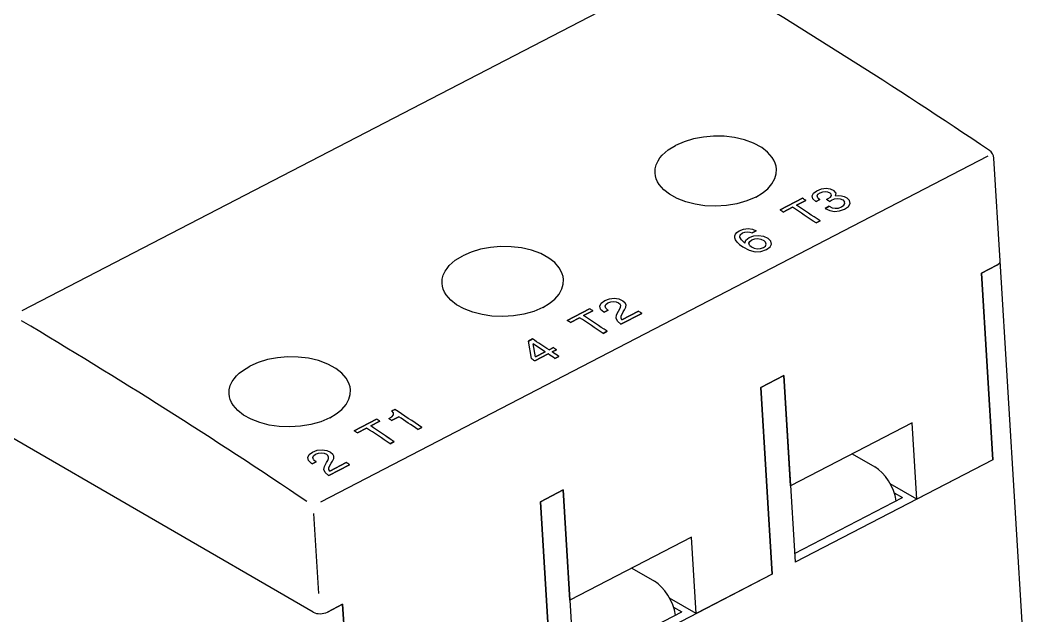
# Model space of a CAD drawing. Extents: x 72 to 370, y -12 to 333.
# Drawn here: x 319.2 to 369.7, y 269.4 to 298.8 of the extents above; entities that cross this region are included whole.
import ezdxf

# ---------------------------------------------------------------- set-up
doc = ezdxf.new("R2010")
doc.units = 0
doc.layers.get('0').update_dxf_attribs({"linetype": 'CONTINUOUS'})

msp = doc.modelspace()

# ---------------------------------------------------------------- linework, layer by layer
at = {"color": 250}
for p, q in [((333.636505, 269.572266), (275.115753, 303.424011)), ((369.72876, 251.714035), (367.585938, 286.941711))]:
    msp.add_line(p, q, dxfattribs=at)
at = {"color": 7}
for p, q in [((333.636505, 269.572266), (275.115753, 303.424011)), ((319.260193, 284.4758), (352.238403, 301.570129)), ((334.009491, 275.029083), (366.998077, 292.128815))]:
    msp.add_line(p, q, dxfattribs=at)
at = {"color": 7, "ltscale": 0.126828}
msp.add_line((367.585938, 286.941711), (367.277924, 292.005463), dxfattribs=at)
at = {"color": 7, "ltscale": 0.003707}
msp.add_line((358.293549, 290.146423), (358.359192, 290.279388), dxfattribs=at)
msp.add_line((358.293549, 290.146423), (358.359192, 290.279388), dxfattribs=at)
at = {"color": 7, "ltscale": 0.005109}
msp.add_line((358.359192, 290.279388), (358.523712, 290.400635), dxfattribs=at)
msp.add_line((358.359192, 290.279388), (358.523712, 290.400635), dxfattribs=at)
at = {"color": 7, "ltscale": 0.00625}
msp.add_line((358.523712, 290.400635), (358.756409, 290.492035), dxfattribs=at)
msp.add_line((358.523712, 290.400635), (358.756409, 290.492035), dxfattribs=at)
at = {"color": 7, "ltscale": 0.002267}
msp.add_line((358.544342, 290.141418), (358.58197, 290.223938), dxfattribs=at)
msp.add_line((358.544342, 290.141418), (358.58197, 290.223938), dxfattribs=at)
at = {"color": 7, "ltscale": 0.003359}
msp.add_line((358.58197, 290.223938), (358.690735, 290.302826), dxfattribs=at)
msp.add_line((358.58197, 290.223938), (358.690735, 290.302826), dxfattribs=at)
at = {"color": 7, "ltscale": 0.003418}
msp.add_line((358.690735, 290.302826), (358.818634, 290.351105), dxfattribs=at)
msp.add_line((358.690735, 290.302826), (358.818634, 290.351105), dxfattribs=at)
at = {"color": 7, "ltscale": 0.005611}
msp.add_line((358.756409, 290.492035), (358.978546, 290.523987), dxfattribs=at)
msp.add_line((358.756409, 290.492035), (358.978546, 290.523987), dxfattribs=at)
at = {"color": 7, "ltscale": 0.003084}
for p, q in [((358.818634, 290.351105), (358.940948, 290.367249)), ((358.818634, 290.351105), (358.940948, 290.367249)), ((354.973785, 288.360382), (355.0961, 288.376526)), ((354.973785, 288.360382), (355.0961, 288.376526))]:
    msp.add_line(p, q, dxfattribs=at)
at = {"color": 7, "ltscale": 0.002897}
msp.add_line((358.940948, 290.367249), (359.055542, 290.350128), dxfattribs=at)
msp.add_line((358.940948, 290.367249), (359.055542, 290.350128), dxfattribs=at)
at = {"color": 7, "ltscale": 0.00518}
msp.add_line((358.978546, 290.523987), (359.184082, 290.497803), dxfattribs=at)
msp.add_line((358.978546, 290.523987), (359.184082, 290.497803), dxfattribs=at)
at = {"color": 7, "ltscale": 0.002935}
msp.add_line((359.055542, 290.350128), (359.162659, 290.302124), dxfattribs=at)
msp.add_line((359.055542, 290.350128), (359.162659, 290.302124), dxfattribs=at)
at = {"color": 7, "ltscale": 0.002581}
msp.add_line((359.162659, 290.302124), (359.236542, 290.230011), dxfattribs=at)
msp.add_line((359.162659, 290.302124), (359.236542, 290.230011), dxfattribs=at)
at = {"color": 7, "ltscale": 0.004967}
for p, q in [((359.184082, 290.497803), (359.365173, 290.416077)), ((359.184082, 290.497803), (359.365173, 290.416077)), ((356.107086, 288.052979), (356.24942, 287.914368)), ((356.107086, 288.052979), (356.24942, 287.914368))]:
    msp.add_line(p, q, dxfattribs=at)
at = {"color": 7, "ltscale": 0.001739}
msp.add_line((359.247437, 290.161316), (359.236542, 290.230011), dxfattribs=at)
msp.add_line((359.247437, 290.161316), (359.236542, 290.230011), dxfattribs=at)
at = {"color": 7, "ltscale": 0.00441}
msp.add_line((359.479187, 290.281464), (359.365173, 290.416077), dxfattribs=at)
msp.add_line((359.479187, 290.281464), (359.365173, 290.416077), dxfattribs=at)
at = {"color": 7, "ltscale": 0.00366}
msp.add_line((359.441284, 290.140076), (359.479187, 290.281464), dxfattribs=at)
msp.add_line((359.441284, 290.140076), (359.479187, 290.281464), dxfattribs=at)
at = {"color": 7, "ltscale": 0.031294}
for p, q in [((357.820557, 290.024902), (356.709229, 289.448853)), ((356.709229, 289.448853), (357.820557, 290.024902))]:
    msp.add_line(p, q, dxfattribs=at)
at = {"color": 7, "ltscale": 0.012811}
for p, q in [((357.525604, 289.683136), (357.98056, 289.918945)), ((357.98056, 289.918945), (357.525604, 289.683136)), ((347.001892, 284.228149), (347.456848, 284.463959)), ((347.456848, 284.463959), (347.001892, 284.228149))]:
    msp.add_line(p, q, dxfattribs=at)
at = {"color": 7, "ltscale": 0.003586}
msp.add_line((358.329437, 290.007538), (358.293549, 290.146423), dxfattribs=at)
msp.add_line((358.329437, 290.007538), (358.293549, 290.146423), dxfattribs=at)
at = {"color": 7, "ltscale": 0.004937}
msp.add_line((358.329437, 290.007538), (358.474091, 289.873108), dxfattribs=at)
msp.add_line((358.329437, 290.007538), (358.474091, 289.873108), dxfattribs=at)
at = {"color": 7, "ltscale": 0.00543}
for p, q in [((358.487427, 289.864258), (358.680267, 289.964203)), ((358.680267, 289.964203), (358.487427, 289.864258))]:
    msp.add_line(p, q, dxfattribs=at)
at = {"color": 7, "ltscale": 0.002319}
msp.add_line((358.575653, 290.054108), (358.544342, 290.141418), dxfattribs=at)
msp.add_line((358.575653, 290.054108), (358.544342, 290.141418), dxfattribs=at)
at = {"color": 7, "ltscale": 0.003448}
msp.add_line((358.575653, 290.054108), (358.680267, 289.964203), dxfattribs=at)
msp.add_line((358.575653, 290.054108), (358.680267, 289.964203), dxfattribs=at)
at = {"color": 7, "ltscale": 0.002408}
msp.add_line((358.996094, 289.97467), (359.08252, 290.017212), dxfattribs=at)
msp.add_line((358.996094, 289.97467), (359.08252, 290.017212), dxfattribs=at)
at = {"color": 7, "ltscale": 0.003324}
msp.add_line((359.08252, 290.017212), (359.194519, 290.088837), dxfattribs=at)
msp.add_line((359.08252, 290.017212), (359.194519, 290.088837), dxfattribs=at)
at = {"color": 7, "ltscale": 0.002936}
msp.add_line((359.146606, 289.874542), (359.248962, 289.932129), dxfattribs=at)
msp.add_line((359.146606, 289.874542), (359.248962, 289.932129), dxfattribs=at)
at = {"color": 7, "ltscale": 0.002244}
msp.add_line((359.194519, 290.088837), (359.247437, 290.161316), dxfattribs=at)
msp.add_line((359.194519, 290.088837), (359.247437, 290.161316), dxfattribs=at)
at = {"color": 7, "ltscale": 0.004117}
msp.add_line((359.248962, 289.932129), (359.402588, 289.991425), dxfattribs=at)
msp.add_line((359.248962, 289.932129), (359.402588, 289.991425), dxfattribs=at)
at = {"color": 7, "ltscale": 0.003731}
msp.add_line((359.402588, 289.991425), (359.55014, 290.013794), dxfattribs=at)
msp.add_line((359.402588, 289.991425), (359.55014, 290.013794), dxfattribs=at)
at = {"color": 7, "ltscale": 0.003916}
msp.add_line((359.441284, 290.140076), (359.59668, 290.159729), dxfattribs=at)
msp.add_line((359.441284, 290.140076), (359.59668, 290.159729), dxfattribs=at)
at = {"color": 7, "ltscale": 0.003405}
msp.add_line((359.55014, 290.013794), (359.68512, 289.995728), dxfattribs=at)
msp.add_line((359.55014, 290.013794), (359.68512, 289.995728), dxfattribs=at)
at = {"color": 7, "ltscale": 0.003716}
msp.add_line((359.59668, 290.159729), (359.745178, 290.153229), dxfattribs=at)
msp.add_line((359.59668, 290.159729), (359.745178, 290.153229), dxfattribs=at)
at = {"color": 7, "ltscale": 0.003259}
msp.add_line((359.68512, 289.995728), (359.803955, 289.942139), dxfattribs=at)
msp.add_line((359.68512, 289.995728), (359.803955, 289.942139), dxfattribs=at)
at = {"color": 7, "ltscale": 0.003595}
msp.add_line((359.745178, 290.153229), (359.884338, 290.117004), dxfattribs=at)
msp.add_line((359.745178, 290.153229), (359.884338, 290.117004), dxfattribs=at)
at = {"color": 7, "ltscale": 0.003054}
msp.add_line((359.803955, 289.942139), (359.890625, 289.856049), dxfattribs=at)
msp.add_line((359.803955, 289.942139), (359.890625, 289.856049), dxfattribs=at)
at = {"color": 7, "ltscale": 0.002466}
msp.add_line((359.861542, 289.682739), (359.90976, 289.768768), dxfattribs=at)
msp.add_line((359.861542, 289.682739), (359.90976, 289.768768), dxfattribs=at)
at = {"color": 7, "ltscale": 0.003638}
msp.add_line((359.884338, 290.117004), (360.014069, 290.051086), dxfattribs=at)
msp.add_line((359.884338, 290.117004), (360.014069, 290.051086), dxfattribs=at)
at = {"color": 7, "ltscale": 0.002234}
msp.add_line((359.90976, 289.768768), (359.890625, 289.856049), dxfattribs=at)
msp.add_line((359.90976, 289.768768), (359.890625, 289.856049), dxfattribs=at)
at = {"color": 7, "ltscale": 0.004724}
msp.add_line((360.146576, 289.916382), (360.014069, 290.051086), dxfattribs=at)
msp.add_line((360.146576, 289.916382), (360.014069, 290.051086), dxfattribs=at)
at = {"color": 7, "ltscale": 0.004175}
msp.add_line((360.086548, 289.627441), (360.171661, 289.771118), dxfattribs=at)
msp.add_line((360.086548, 289.627441), (360.171661, 289.771118), dxfattribs=at)
at = {"color": 7, "ltscale": 0.003685}
msp.add_line((360.171661, 289.771118), (360.146576, 289.916382), dxfattribs=at)
msp.add_line((360.171661, 289.771118), (360.146576, 289.916382), dxfattribs=at)
at = {"color": 7, "ltscale": 0.01287}
for p, q in [((356.869263, 289.342896), (357.326294, 289.579834)), ((357.326294, 289.579834), (356.869263, 289.342896))]:
    msp.add_line(p, q, dxfattribs=at)
at = {"color": 7, "ltscale": 0.005612}
for p, q in [((359.130341, 289.631378), (358.93103, 289.528076)), ((358.93103, 289.528076), (359.130341, 289.631378)), ((358.488617, 288.805939), (358.687927, 288.909241)), ((358.687927, 288.909241), (358.488617, 288.805939)), ((355.334625, 288.315582), (355.533936, 288.418884)), ((355.533936, 288.418884), (355.334625, 288.315582)), ((347.964905, 283.350952), (348.164215, 283.454254)), ((348.164215, 283.454254), (347.964905, 283.350952)), ((337.441223, 277.895966), (337.640503, 277.999268)), ((337.640503, 277.999268), (337.441223, 277.895966))]:
    msp.add_line(p, q, dxfattribs=at)
at = {"color": 7, "ltscale": 0.00603}
msp.add_line((358.944397, 289.519165), (359.161957, 289.41507), dxfattribs=at)
msp.add_line((358.944397, 289.519165), (359.161957, 289.41507), dxfattribs=at)
at = {"color": 7, "ltscale": 0.004145}
msp.add_line((359.130341, 289.631378), (359.279907, 289.559814), dxfattribs=at)
msp.add_line((359.130341, 289.631378), (359.279907, 289.559814), dxfattribs=at)
at = {"color": 7, "ltscale": 0.006055}
msp.add_line((359.161957, 289.41507), (359.401001, 289.37616), dxfattribs=at)
msp.add_line((359.161957, 289.41507), (359.401001, 289.37616), dxfattribs=at)
at = {"color": 7, "ltscale": 0.003923}
for p, q in [((359.279907, 289.559814), (359.434204, 289.531311)), ((359.279907, 289.559814), (359.434204, 289.531311)), ((355.429443, 287.554871), (355.583771, 287.526367)), ((355.429443, 287.554871), (355.583771, 287.526367))]:
    msp.add_line(p, q, dxfattribs=at)
at = {"color": 7, "ltscale": 0.00623}
msp.add_line((359.401001, 289.37616), (359.648987, 289.400635), dxfattribs=at)
msp.add_line((359.401001, 289.37616), (359.648987, 289.400635), dxfattribs=at)
at = {"color": 7, "ltscale": 0.003935}
msp.add_line((359.434204, 289.531311), (359.591034, 289.544769), dxfattribs=at)
msp.add_line((359.434204, 289.531311), (359.591034, 289.544769), dxfattribs=at)
at = {"color": 7, "ltscale": 0.00415}
msp.add_line((359.591034, 289.544769), (359.746582, 289.602783), dxfattribs=at)
msp.add_line((359.591034, 289.544769), (359.746582, 289.602783), dxfattribs=at)
at = {"color": 7, "ltscale": 0.006504}
msp.add_line((359.648987, 289.400635), (359.893677, 289.488983), dxfattribs=at)
msp.add_line((359.648987, 289.400635), (359.893677, 289.488983), dxfattribs=at)
at = {"color": 7, "ltscale": 0.003501}
msp.add_line((359.746582, 289.602783), (359.861542, 289.682739), dxfattribs=at)
msp.add_line((359.746582, 289.602783), (359.861542, 289.682739), dxfattribs=at)
at = {"color": 7, "ltscale": 0.005936}
msp.add_line((359.893677, 289.488983), (360.086548, 289.627441), dxfattribs=at)
msp.add_line((359.893677, 289.488983), (360.086548, 289.627441), dxfattribs=at)
at = {"color": 7, "ltscale": 0.002438}
msp.add_line((354.466553, 288.169434), (354.505005, 288.259064), dxfattribs=at)
msp.add_line((354.466553, 288.169434), (354.505005, 288.259064), dxfattribs=at)
at = {"color": 7, "ltscale": 0.002752}
msp.add_line((354.505005, 288.259064), (354.579285, 288.340302), dxfattribs=at)
msp.add_line((354.505005, 288.259064), (354.579285, 288.340302), dxfattribs=at)
at = {"color": 7, "ltscale": 0.003423}
msp.add_line((354.579285, 288.340302), (354.693787, 288.415375), dxfattribs=at)
msp.add_line((354.579285, 288.340302), (354.693787, 288.415375), dxfattribs=at)
at = {"color": 7, "ltscale": 0.005765}
msp.add_line((354.693787, 288.415375), (354.909149, 288.497803), dxfattribs=at)
msp.add_line((354.693787, 288.415375), (354.909149, 288.497803), dxfattribs=at)
at = {"color": 7, "ltscale": 0.002889}
msp.add_line((354.716797, 288.103394), (354.733398, 288.217773), dxfattribs=at)
msp.add_line((354.716797, 288.103394), (354.733398, 288.217773), dxfattribs=at)
at = {"color": 7, "ltscale": 0.003789}
msp.add_line((354.733398, 288.217773), (354.85022, 288.314331), dxfattribs=at)
msp.add_line((354.733398, 288.217773), (354.85022, 288.314331), dxfattribs=at)
at = {"color": 7, "ltscale": 0.003297}
msp.add_line((354.85022, 288.314331), (354.973785, 288.360382), dxfattribs=at)
msp.add_line((354.85022, 288.314331), (354.973785, 288.360382), dxfattribs=at)
at = {"color": 7, "ltscale": 0.005537}
msp.add_line((354.909149, 288.497803), (355.128815, 288.526215), dxfattribs=at)
msp.add_line((354.909149, 288.497803), (355.128815, 288.526215), dxfattribs=at)
at = {"color": 7, "ltscale": 0.003047}
msp.add_line((355.0961, 288.376526), (355.216919, 288.360382), dxfattribs=at)
msp.add_line((355.0961, 288.376526), (355.216919, 288.360382), dxfattribs=at)
at = {"color": 7, "ltscale": 0.005282}
msp.add_line((355.128815, 288.526215), (355.33847, 288.499908), dxfattribs=at)
msp.add_line((355.128815, 288.526215), (355.33847, 288.499908), dxfattribs=at)
at = {"color": 7, "ltscale": 0.003149}
for p, q in [((355.216919, 288.360382), (355.334625, 288.315582)), ((355.216919, 288.360382), (355.334625, 288.315582)), ((348.957611, 284.414764), (349.028229, 284.519073)), ((348.957611, 284.414764), (349.028229, 284.519073))]:
    msp.add_line(p, q, dxfattribs=at)
at = {"color": 7, "ltscale": 0.00529}
msp.add_line((355.33847, 288.499908), (355.533936, 288.418884), dxfattribs=at)
msp.add_line((355.33847, 288.499908), (355.533936, 288.418884), dxfattribs=at)
at = {"color": 7, "ltscale": 0.00606}
msp.add_line((355.409058, 288.17395), (355.650513, 288.195404), dxfattribs=at)
msp.add_line((355.409058, 288.17395), (355.650513, 288.195404), dxfattribs=at)
at = {"color": 7, "ltscale": 0.006056}
msp.add_line((355.650513, 288.195404), (355.889282, 288.15451), dxfattribs=at)
msp.add_line((355.650513, 288.195404), (355.889282, 288.15451), dxfattribs=at)
at = {"color": 7, "ltscale": 0.002455}
msp.add_line((354.468048, 288.071259), (354.466553, 288.169434), dxfattribs=at)
msp.add_line((354.468048, 288.071259), (354.466553, 288.169434), dxfattribs=at)
at = {"color": 7, "ltscale": 0.002765}
msp.add_line((354.507843, 287.968079), (354.468048, 288.071259), dxfattribs=at)
msp.add_line((354.507843, 287.968079), (354.468048, 288.071259), dxfattribs=at)
at = {"color": 7, "ltscale": 0.003389}
msp.add_line((354.58786, 287.858673), (354.507843, 287.968079), dxfattribs=at)
msp.add_line((354.58786, 287.858673), (354.507843, 287.968079), dxfattribs=at)
at = {"color": 7, "ltscale": 0.004171}
msp.add_line((354.58786, 287.858673), (354.708038, 287.74295), dxfattribs=at)
msp.add_line((354.58786, 287.858673), (354.708038, 287.74295), dxfattribs=at)
at = {"color": 7, "ltscale": 0.004979}
msp.add_line((354.708038, 287.74295), (354.868958, 287.62561), dxfattribs=at)
msp.add_line((354.708038, 287.74295), (354.868958, 287.62561), dxfattribs=at)
at = {"color": 7, "ltscale": 0.003955}
msp.add_line((354.797974, 287.96759), (354.716797, 288.103394), dxfattribs=at)
msp.add_line((354.797974, 287.96759), (354.716797, 288.103394), dxfattribs=at)
at = {"color": 7, "ltscale": 0.005902}
msp.add_line((354.797974, 287.96759), (354.975037, 287.811432), dxfattribs=at)
msp.add_line((354.797974, 287.96759), (354.975037, 287.811432), dxfattribs=at)
at = {"color": 7, "ltscale": 0.003964}
msp.add_line((354.975037, 287.811432), (355.020264, 287.963409), dxfattribs=at)
msp.add_line((354.975037, 287.811432), (355.020264, 287.963409), dxfattribs=at)
at = {"color": 7, "ltscale": 0.005335}
msp.add_line((355.020264, 287.963409), (355.187958, 288.095367), dxfattribs=at)
msp.add_line((355.020264, 287.963409), (355.187958, 288.095367), dxfattribs=at)
at = {"color": 7, "ltscale": 0.00248}
msp.add_line((355.164551, 287.805908), (355.20697, 287.895599), dxfattribs=at)
msp.add_line((355.164551, 287.805908), (355.20697, 287.895599), dxfattribs=at)
at = {"color": 7, "ltscale": 0.002389}
msp.add_line((355.19339, 287.714813), (355.164551, 287.805908), dxfattribs=at)
msp.add_line((355.19339, 287.714813), (355.164551, 287.805908), dxfattribs=at)
at = {"color": 7, "ltscale": 0.005866}
msp.add_line((355.187958, 288.095367), (355.409058, 288.17395), dxfattribs=at)
msp.add_line((355.187958, 288.095367), (355.409058, 288.17395), dxfattribs=at)
at = {"color": 7, "ltscale": 0.003298}
msp.add_line((355.19339, 287.714813), (355.289886, 287.624847), dxfattribs=at)
msp.add_line((355.19339, 287.714813), (355.289886, 287.624847), dxfattribs=at)
at = {"color": 7, "ltscale": 0.003522}
msp.add_line((355.20697, 287.895599), (355.320374, 287.979156), dxfattribs=at)
msp.add_line((355.20697, 287.895599), (355.320374, 287.979156), dxfattribs=at)
at = {"color": 7, "ltscale": 0.003641}
msp.add_line((355.320374, 287.979156), (355.458313, 288.025848), dxfattribs=at)
msp.add_line((355.320374, 287.979156), (355.458313, 288.025848), dxfattribs=at)
at = {"color": 7, "ltscale": 0.003721}
msp.add_line((355.458313, 288.025848), (355.606689, 288.037384), dxfattribs=at)
msp.add_line((355.458313, 288.025848), (355.606689, 288.037384), dxfattribs=at)
at = {"color": 7, "ltscale": 0.003822}
msp.add_line((355.606689, 288.037384), (355.756927, 288.009155), dxfattribs=at)
msp.add_line((355.606689, 288.037384), (355.756927, 288.009155), dxfattribs=at)
at = {"color": 7, "ltscale": 0.003917}
msp.add_line((355.756927, 288.009155), (355.898865, 287.94278), dxfattribs=at)
msp.add_line((355.756927, 288.009155), (355.898865, 287.94278), dxfattribs=at)
at = {"color": 7, "ltscale": 0.006008}
msp.add_line((355.889282, 288.15451), (356.107086, 288.052979), dxfattribs=at)
msp.add_line((355.889282, 288.15451), (356.107086, 288.052979), dxfattribs=at)
at = {"color": 7, "ltscale": 0.003336}
msp.add_line((355.898865, 287.94278), (355.995117, 287.850342), dxfattribs=at)
msp.add_line((355.898865, 287.94278), (355.995117, 287.850342), dxfattribs=at)
at = {"color": 7, "ltscale": 0.002458}
msp.add_line((355.98941, 287.666565), (356.025909, 287.757843), dxfattribs=at)
msp.add_line((355.98941, 287.666565), (356.025909, 287.757843), dxfattribs=at)
at = {"color": 7, "ltscale": 0.002437}
msp.add_line((356.025909, 287.757843), (355.995117, 287.850342), dxfattribs=at)
msp.add_line((356.025909, 287.757843), (355.995117, 287.850342), dxfattribs=at)
at = {"color": 7, "ltscale": 0.003989}
msp.add_line((356.215698, 287.62323), (356.286438, 287.766235), dxfattribs=at)
msp.add_line((356.215698, 287.62323), (356.286438, 287.766235), dxfattribs=at)
at = {"color": 7, "ltscale": 0.003817}
msp.add_line((356.286438, 287.766235), (356.24942, 287.914368), dxfattribs=at)
msp.add_line((356.286438, 287.766235), (356.24942, 287.914368), dxfattribs=at)
at = {"color": 7, "ltscale": 0.008643}
msp.add_line((354.868958, 287.62561), (355.174164, 287.463226), dxfattribs=at)
msp.add_line((354.868958, 287.62561), (355.174164, 287.463226), dxfattribs=at)
at = {"color": 7, "ltscale": 0.007797}
msp.add_line((355.174164, 287.463226), (355.476624, 287.387177), dxfattribs=at)
msp.add_line((355.174164, 287.463226), (355.476624, 287.387177), dxfattribs=at)
at = {"color": 7, "ltscale": 0.003903}
msp.add_line((355.289886, 287.624847), (355.429443, 287.554871), dxfattribs=at)
msp.add_line((355.289886, 287.624847), (355.429443, 287.554871), dxfattribs=at)
at = {"color": 7, "ltscale": 0.007237}
msp.add_line((355.476624, 287.387177), (355.76593, 287.396851), dxfattribs=at)
msp.add_line((355.476624, 287.387177), (355.76593, 287.396851), dxfattribs=at)
at = {"color": 7, "ltscale": 0.003922}
msp.add_line((355.583771, 287.526367), (355.740265, 287.537415), dxfattribs=at)
msp.add_line((355.583771, 287.526367), (355.740265, 287.537415), dxfattribs=at)
at = {"color": 7, "ltscale": 0.003908}
msp.add_line((355.740265, 287.537415), (355.887146, 287.590942), dxfattribs=at)
msp.add_line((355.740265, 287.537415), (355.887146, 287.590942), dxfattribs=at)
at = {"color": 7, "ltscale": 0.007245}
msp.add_line((355.76593, 287.396851), (356.039886, 287.491333), dxfattribs=at)
msp.add_line((355.76593, 287.396851), (356.039886, 287.491333), dxfattribs=at)
at = {"color": 7, "ltscale": 0.00318}
msp.add_line((355.887146, 287.590942), (355.98941, 287.666565), dxfattribs=at)
msp.add_line((355.887146, 287.590942), (355.98941, 287.666565), dxfattribs=at)
at = {"color": 7, "ltscale": 0.005495}
msp.add_line((356.039886, 287.491333), (356.215698, 287.62323), dxfattribs=at)
msp.add_line((356.039886, 287.491333), (356.215698, 287.62323), dxfattribs=at)
at = {"color": 250, "ltscale": 0.021167}
for p, q in [((366.66394, 286.331512), (367.415619, 286.721161)), ((334.341125, 269.576904), (335.092834, 269.966553))]:
    msp.add_line(p, q, dxfattribs=at)
at = {"color": 7, "ltscale": 0.021167}
for p, q in [((367.415619, 286.721161), (366.66394, 286.331512)), ((335.092834, 269.966553), (334.341125, 269.576904))]:
    msp.add_line(p, q, dxfattribs=at)
at = {"color": 250, "ltscale": 0.231084}
for p, q in [((367.225159, 277.105225), (366.66394, 286.331512)), ((356.325592, 271.455414), (355.764374, 280.681702)), ((345.992371, 275.616364), (346.553589, 266.390076)), ((345.426056, 265.805603), (344.864838, 275.031921)), ((335.092834, 269.966553), (335.654053, 260.740265))]:
    msp.add_line(p, q, dxfattribs=at)
at = {"color": 7, "ltscale": 0.231084}
for p, q in [((366.66394, 286.331512), (367.225159, 277.105225)), ((355.764374, 280.681702), (356.325592, 271.455414)), ((344.864838, 275.031921), (345.426056, 265.805603))]:
    msp.add_line(p, q, dxfattribs=at)
at = {"color": 7, "ltscale": 0.003925}
msp.add_line((347.801331, 284.698761), (347.869934, 284.839996), dxfattribs=at)
msp.add_line((347.801331, 284.698761), (347.869934, 284.839996), dxfattribs=at)
at = {"color": 7, "ltscale": 0.003827}
for p, q in [((347.842407, 284.5513), (347.801331, 284.698761)), ((347.842407, 284.5513), (347.801331, 284.698761)), ((333.406403, 277.068359), (333.365326, 277.21582)), ((333.406403, 277.068359), (333.365326, 277.21582))]:
    msp.add_line(p, q, dxfattribs=at)
at = {"color": 7, "ltscale": 0.005449}
msp.add_line((347.869934, 284.839996), (348.045471, 284.969208), dxfattribs=at)
msp.add_line((347.869934, 284.839996), (348.045471, 284.969208), dxfattribs=at)
at = {"color": 7, "ltscale": 0.006136}
msp.add_line((348.045471, 284.969208), (348.275513, 285.054749), dxfattribs=at)
msp.add_line((348.045471, 284.969208), (348.275513, 285.054749), dxfattribs=at)
at = {"color": 7, "ltscale": 0.002358}
for p, q in [((348.058075, 284.692352), (348.09024, 284.781036)), ((348.058075, 284.692352), (348.09024, 284.781036)), ((348.892822, 284.026459), (348.848785, 284.109863)), ((348.892822, 284.026459), (348.848785, 284.109863)), ((334.456879, 276.543549), (334.412781, 276.626923)), ((334.456879, 276.543549), (334.412781, 276.626923))]:
    msp.add_line(p, q, dxfattribs=at)
at = {"color": 7, "ltscale": 0.002512}
for p, q in [((348.094849, 284.598846), (348.058075, 284.692352)), ((348.094849, 284.598846), (348.058075, 284.692352)), ((333.658844, 277.115906), (333.62207, 277.209412)), ((333.658844, 277.115906), (333.62207, 277.209412))]:
    msp.add_line(p, q, dxfattribs=at)
at = {"color": 7, "ltscale": 0.003219}
msp.add_line((348.09024, 284.781036), (348.19278, 284.858917), dxfattribs=at)
msp.add_line((348.09024, 284.781036), (348.19278, 284.858917), dxfattribs=at)
at = {"color": 7, "ltscale": 0.003848}
msp.add_line((348.19278, 284.858917), (348.337463, 284.911438), dxfattribs=at)
msp.add_line((348.19278, 284.858917), (348.337463, 284.911438), dxfattribs=at)
at = {"color": 7, "ltscale": 0.005941}
for p, q in [((348.275513, 285.054749), (348.511505, 285.082642)), ((348.275513, 285.054749), (348.511505, 285.082642)), ((333.839539, 277.571838), (334.075531, 277.599731)), ((333.839539, 277.571838), (334.075531, 277.599731))]:
    msp.add_line(p, q, dxfattribs=at)
at = {"color": 7, "ltscale": 0.003544}
msp.add_line((348.337463, 284.911438), (348.478241, 284.928131), dxfattribs=at)
msp.add_line((348.337463, 284.911438), (348.478241, 284.928131), dxfattribs=at)
at = {"color": 7, "ltscale": 0.003403}
for p, q in [((348.478241, 284.928131), (348.61319, 284.910309)), ((348.478241, 284.928131), (348.61319, 284.910309)), ((334.042297, 277.445221), (334.177246, 277.427399)), ((334.042297, 277.445221), (334.177246, 277.427399))]:
    msp.add_line(p, q, dxfattribs=at)
at = {"color": 7, "ltscale": 0.00574}
for p, q in [((348.511505, 285.082642), (348.739044, 285.052094)), ((348.511505, 285.082642), (348.739044, 285.052094)), ((334.075531, 277.599731), (334.303101, 277.569183)), ((334.075531, 277.599731), (334.303101, 277.569183))]:
    msp.add_line(p, q, dxfattribs=at)
at = {"color": 7, "ltscale": 0.003143}
msp.add_line((348.61319, 284.910309), (348.72821, 284.859589), dxfattribs=at)
msp.add_line((348.61319, 284.910309), (348.72821, 284.859589), dxfattribs=at)
at = {"color": 7, "ltscale": 0.002451}
for p, q in [((348.72821, 284.859589), (348.80069, 284.793549)), ((348.72821, 284.859589), (348.80069, 284.793549)), ((334.292236, 277.376678), (334.364685, 277.310608)), ((334.292236, 277.376678), (334.364685, 277.310608))]:
    msp.add_line(p, q, dxfattribs=at)
at = {"color": 7, "ltscale": 0.005382}
msp.add_line((348.739044, 285.052094), (348.935913, 284.965027), dxfattribs=at)
msp.add_line((348.739044, 285.052094), (348.935913, 284.965027), dxfattribs=at)
at = {"color": 7, "ltscale": 0.002385}
msp.add_line((348.791107, 284.556396), (348.829285, 284.643829), dxfattribs=at)
msp.add_line((348.791107, 284.556396), (348.829285, 284.643829), dxfattribs=at)
at = {"color": 7, "ltscale": 0.001953}
for p, q in [((348.833862, 284.722839), (348.80069, 284.793549)), ((348.833862, 284.722839), (348.80069, 284.793549)), ((334.397858, 277.239899), (334.364685, 277.310608)), ((334.397858, 277.239899), (334.364685, 277.310608))]:
    msp.add_line(p, q, dxfattribs=at)
at = {"color": 7, "ltscale": 0.001979}
for p, q in [((348.829285, 284.643829), (348.833862, 284.722839)), ((348.829285, 284.643829), (348.833862, 284.722839)), ((334.39328, 277.160889), (334.397858, 277.239899)), ((334.39328, 277.160889), (334.397858, 277.239899))]:
    msp.add_line(p, q, dxfattribs=at)
at = {"color": 7, "ltscale": 0.003575}
for p, q in [((348.935913, 284.965027), (349.041901, 284.869019)), ((348.935913, 284.965027), (349.041901, 284.869019)), ((334.499908, 277.482086), (334.605896, 277.386078)), ((334.499908, 277.482086), (334.605896, 277.386078))]:
    msp.add_line(p, q, dxfattribs=at)
at = {"color": 7, "ltscale": 0.003561}
for p, q in [((349.028229, 284.519073), (349.089294, 284.647766)), ((349.028229, 284.519073), (349.089294, 284.647766)), ((334.592255, 277.036163), (334.65329, 277.164856)), ((334.592255, 277.036163), (334.65329, 277.164856))]:
    msp.add_line(p, q, dxfattribs=at)
at = {"color": 7, "ltscale": 0.002953}
for p, q in [((349.095825, 284.763947), (349.041901, 284.869019)), ((349.095825, 284.763947), (349.041901, 284.869019)), ((334.659821, 277.281006), (334.605896, 277.386078)), ((334.659821, 277.281006), (334.605896, 277.386078))]:
    msp.add_line(p, q, dxfattribs=at)
at = {"color": 7, "ltscale": 0.002909}
msp.add_line((349.089294, 284.647766), (349.095825, 284.763947), dxfattribs=at)
msp.add_line((349.089294, 284.647766), (349.095825, 284.763947), dxfattribs=at)
at = {"color": 7, "ltscale": 0.031293}
for p, q in [((347.296844, 284.569916), (346.185547, 283.993866)), ((346.185547, 283.993866), (347.296844, 284.569916)), ((336.773132, 279.114929), (335.661835, 278.538879)), ((335.661835, 278.538879), (336.773132, 279.114929))]:
    msp.add_line(p, q, dxfattribs=at)
at = {"color": 7, "ltscale": 0.005255}
for p, q in [((347.842407, 284.5513), (347.996338, 284.408142)), ((347.842407, 284.5513), (347.996338, 284.408142)), ((333.406403, 277.068359), (333.560364, 276.925232)), ((333.406403, 277.068359), (333.560364, 276.925232))]:
    msp.add_line(p, q, dxfattribs=at)
at = {"color": 7, "ltscale": 0.005552}
for p, q in [((348.02301, 284.390411), (348.220154, 284.492615)), ((348.220154, 284.492615), (348.02301, 284.390411))]:
    msp.add_line(p, q, dxfattribs=at)
at = {"color": 7, "ltscale": 0.003653}
for p, q in [((348.094849, 284.598846), (348.204895, 284.502747)), ((348.094849, 284.598846), (348.204895, 284.502747)), ((333.658844, 277.115906), (333.76889, 277.019806)), ((333.658844, 277.115906), (333.76889, 277.019806))]:
    msp.add_line(p, q, dxfattribs=at)
at = {"color": 7, "ltscale": 0.004076}
for p, q in [((348.606415, 284.099487), (348.630127, 284.260803)), ((348.606415, 284.099487), (348.630127, 284.260803)), ((334.170441, 276.616577), (334.194183, 276.777893)), ((334.170441, 276.616577), (334.194183, 276.777893))]:
    msp.add_line(p, q, dxfattribs=at)
at = {"color": 7, "ltscale": 0.005273}
for p, q in [((348.630127, 284.260803), (348.724274, 284.449554)), ((348.630127, 284.260803), (348.724274, 284.449554)), ((334.194183, 276.777893), (334.28833, 276.966644)), ((334.194183, 276.777893), (334.28833, 276.966644))]:
    msp.add_line(p, q, dxfattribs=at)
at = {"color": 7, "ltscale": 0.003151}
for p, q in [((348.724274, 284.449554), (348.791107, 284.556396)), ((348.724274, 284.449554), (348.791107, 284.556396)), ((334.28833, 276.966644), (334.355164, 277.073486)), ((334.28833, 276.966644), (334.355164, 277.073486))]:
    msp.add_line(p, q, dxfattribs=at)
at = {"color": 7, "ltscale": 0.029097}
for p, q in [((348.840118, 283.804596), (349.873413, 284.34021)), ((349.873413, 284.34021), (348.840118, 283.804596)), ((334.404114, 276.321655), (335.437408, 276.857269)), ((335.437408, 276.857269), (334.404114, 276.321655))]:
    msp.add_line(p, q, dxfattribs=at)
at = {"color": 7, "ltscale": 0.002253}
for p, q in [((348.848785, 284.109863), (348.852448, 284.19989)), ((348.848785, 284.109863), (348.852448, 284.19989)), ((334.412781, 276.626923), (334.416443, 276.716949)), ((334.412781, 276.626923), (334.416443, 276.716949))]:
    msp.add_line(p, q, dxfattribs=at)
at = {"color": 7, "ltscale": 0.005981}
for p, q in [((348.852448, 284.19989), (348.957611, 284.414764)), ((348.852448, 284.19989), (348.957611, 284.414764)), ((334.416443, 276.716949), (334.521606, 276.931824)), ((334.416443, 276.716949), (334.521606, 276.931824))]:
    msp.add_line(p, q, dxfattribs=at)
at = {"color": 7, "ltscale": 0.022998}
for p, q in [((349.709534, 284.449799), (348.892822, 284.026459)), ((348.892822, 284.026459), (349.709534, 284.449799))]:
    msp.add_line(p, q, dxfattribs=at)
at = {"color": 7, "ltscale": 0.012871}
for p, q in [((346.345551, 283.887909), (346.802612, 284.124847)), ((346.802612, 284.124847), (346.345551, 283.887909)), ((335.821838, 278.432922), (336.2789, 278.669861)), ((336.2789, 278.669861), (335.821838, 278.432922))]:
    msp.add_line(p, q, dxfattribs=at)
at = {"color": 7, "ltscale": 0.004023}
msp.add_line((348.670044, 283.951691), (348.606415, 284.099487), dxfattribs=at)
msp.add_line((348.670044, 283.951691), (348.606415, 284.099487), dxfattribs=at)
at = {"color": 7, "ltscale": 0.005451}
msp.add_line((348.670044, 283.951691), (348.834412, 283.808411), dxfattribs=at)
msp.add_line((348.670044, 283.951691), (348.834412, 283.808411), dxfattribs=at)
at = {"color": 7, "ltscale": 0.00555}
for p, q in [((344.476746, 283.074402), (344.279633, 282.972229)), ((344.279633, 282.972229), (344.476746, 283.074402)), ((338.806, 278.603394), (339.003082, 278.705566)), ((339.003082, 278.705566), (338.806, 278.603394)), ((333.587036, 276.907501), (333.784149, 277.009674)), ((333.784149, 277.009674), (333.587036, 276.907501))]:
    msp.add_line(p, q, dxfattribs=at)
at = {"color": 7, "ltscale": 0.022066}
msp.add_line((344.419373, 282.100739), (344.279633, 282.972229), dxfattribs=at)
msp.add_line((344.419373, 282.100739), (344.279633, 282.972229), dxfattribs=at)
at = {"color": 7, "ltscale": 0.016301}
msp.add_line((344.616577, 282.184906), (344.502777, 282.826935), dxfattribs=at)
msp.add_line((344.616577, 282.184906), (344.502777, 282.826935), dxfattribs=at)
at = {"color": 7, "ltscale": 0.006039}
for p, q in [((345.504761, 282.645294), (345.290283, 282.534119)), ((345.290283, 282.534119), (345.504761, 282.645294)), ((345.442719, 282.432465), (345.657196, 282.54364)), ((345.657196, 282.54364), (345.442719, 282.432465))]:
    msp.add_line(p, q, dxfattribs=at)
at = {"color": 7, "ltscale": 0.018605}
for p, q in [((344.587067, 281.988922), (345.247772, 282.33139)), ((345.247772, 282.33139), (344.587067, 281.988922))]:
    msp.add_line(p, q, dxfattribs=at)
at = {"color": 7, "ltscale": 0.013481}
for p, q in [((345.095337, 282.433044), (344.616577, 282.184906)), ((344.616577, 282.184906), (345.095337, 282.433044))]:
    msp.add_line(p, q, dxfattribs=at)
at = {"color": 7, "ltscale": 0.005489}
for p, q in [((345.575562, 282.112396), (345.770477, 282.21347)), ((345.770477, 282.21347), (345.575562, 282.112396))]:
    msp.add_line(p, q, dxfattribs=at)
at = {"color": 250, "ltscale": 0.031751}
msp.add_line((355.764374, 280.681702), (356.891937, 281.266174), dxfattribs=at)
at = {"color": 7, "ltscale": 0.031751}
msp.add_line((356.891937, 281.266174), (355.764374, 280.681702), dxfattribs=at)
at = {"color": 250, "ltscale": 0.231083}
msp.add_line((356.891937, 281.266174), (357.453125, 272.039886), dxfattribs=at)
at = {"color": 7, "ltscale": 0.136549}
for p, q in [((357.223541, 275.81427), (356.891937, 281.266174)), ((335.424438, 264.514648), (335.092834, 269.966553))]:
    msp.add_line(p, q, dxfattribs=at)
at = {"color": 7, "ltscale": 0.004149}
for p, q in [((337.671265, 279.591705), (337.523926, 279.51535)), ((337.523926, 279.51535), (337.671265, 279.591705))]:
    msp.add_line(p, q, dxfattribs=at)
at = {"color": 7, "ltscale": 0.004433}
msp.add_line((337.378448, 279.138519), (337.527863, 279.233978), dxfattribs=at)
msp.add_line((337.378448, 279.138519), (337.527863, 279.233978), dxfattribs=at)
at = {"color": 7, "ltscale": 0.009883}
for p, q in [((337.513702, 279.048798), (337.864685, 279.230713)), ((337.864685, 279.230713), (337.513702, 279.048798))]:
    msp.add_line(p, q, dxfattribs=at)
at = {"color": 7, "ltscale": 0.003102}
msp.add_line((337.601166, 279.418243), (337.523926, 279.51535), dxfattribs=at)
msp.add_line((337.601166, 279.418243), (337.523926, 279.51535), dxfattribs=at)
at = {"color": 7, "ltscale": 0.002944}
msp.add_line((337.527863, 279.233978), (337.601288, 279.32605), dxfattribs=at)
msp.add_line((337.527863, 279.233978), (337.601288, 279.32605), dxfattribs=at)
at = {"color": 7, "ltscale": 0.002305}
msp.add_line((337.601288, 279.32605), (337.601166, 279.418243), dxfattribs=at)
msp.add_line((337.601288, 279.32605), (337.601166, 279.418243), dxfattribs=at)
at = {"color": 7, "ltscale": 0.01281}
for p, q in [((336.47821, 278.773163), (336.933136, 279.008972)), ((336.933136, 279.008972), (336.47821, 278.773163))]:
    msp.add_line(p, q, dxfattribs=at)
at = {"color": 7, "ltscale": 0.169336}
for p, q in [((363.237091, 278.931396), (357.223541, 275.81427)), ((352.337555, 273.281616), (346.324005, 270.164459))]:
    msp.add_line(p, q, dxfattribs=at)
at = {"color": 7, "ltscale": 0.094534}
msp.add_line((363.466675, 275.157013), (363.237091, 278.931396), dxfattribs=at)
at = {"color": 7, "ltscale": 0.006135}
msp.add_line((333.609528, 277.486298), (333.839539, 277.571838), dxfattribs=at)
msp.add_line((333.609528, 277.486298), (333.839539, 277.571838), dxfattribs=at)
at = {"color": 7, "ltscale": 0.00538}
msp.add_line((334.303101, 277.569183), (334.499908, 277.482086), dxfattribs=at)
msp.add_line((334.303101, 277.569183), (334.499908, 277.482086), dxfattribs=at)
at = {"color": 7, "ltscale": 0.003926}
msp.add_line((333.365326, 277.21582), (333.433929, 277.357086), dxfattribs=at)
msp.add_line((333.365326, 277.21582), (333.433929, 277.357086), dxfattribs=at)
at = {"color": 7, "ltscale": 0.00545}
for p, q in [((333.433929, 277.357086), (333.609528, 277.486298)), ((333.433929, 277.357086), (333.609528, 277.486298)), ((334.2341, 276.46875), (334.398407, 276.3255)), ((334.2341, 276.46875), (334.398407, 276.3255))]:
    msp.add_line(p, q, dxfattribs=at)
at = {"color": 7, "ltscale": 0.00236}
msp.add_line((333.62207, 277.209412), (333.654297, 277.298126), dxfattribs=at)
msp.add_line((333.62207, 277.209412), (333.654297, 277.298126), dxfattribs=at)
at = {"color": 7, "ltscale": 0.003218}
msp.add_line((333.654297, 277.298126), (333.756805, 277.376007), dxfattribs=at)
msp.add_line((333.654297, 277.298126), (333.756805, 277.376007), dxfattribs=at)
at = {"color": 7, "ltscale": 0.003847}
msp.add_line((333.756805, 277.376007), (333.901459, 277.428497), dxfattribs=at)
msp.add_line((333.756805, 277.376007), (333.901459, 277.428497), dxfattribs=at)
at = {"color": 7, "ltscale": 0.003546}
msp.add_line((333.901459, 277.428497), (334.042297, 277.445221), dxfattribs=at)
msp.add_line((333.901459, 277.428497), (334.042297, 277.445221), dxfattribs=at)
at = {"color": 7, "ltscale": 0.003142}
msp.add_line((334.177246, 277.427399), (334.292236, 277.376678), dxfattribs=at)
msp.add_line((334.177246, 277.427399), (334.292236, 277.376678), dxfattribs=at)
at = {"color": 7, "ltscale": 0.002384}
msp.add_line((334.355164, 277.073486), (334.39328, 277.160889), dxfattribs=at)
msp.add_line((334.355164, 277.073486), (334.39328, 277.160889), dxfattribs=at)
at = {"color": 7, "ltscale": 0.002908}
msp.add_line((334.65329, 277.164856), (334.659821, 277.281006), dxfattribs=at)
msp.add_line((334.65329, 277.164856), (334.659821, 277.281006), dxfattribs=at)
at = {"color": 250, "ltscale": 0.275171}
msp.add_line((367.225159, 277.105225), (357.453125, 272.039886), dxfattribs=at)
at = {"color": 20, "ltscale": 0.032262}
for p, q in [((360.2789, 277.39801), (361.395966, 276.751831)), ((349.379364, 271.748199), (350.496429, 271.102051))]:
    msp.add_line(p, q, dxfattribs=at)
at = {"color": 7, "ltscale": 0.105835}
msp.add_line((367.225159, 277.105225), (363.466675, 275.157013), dxfattribs=at)
at = {"color": 7, "ltscale": 0.004024}
msp.add_line((334.2341, 276.46875), (334.170441, 276.616577), dxfattribs=at)
msp.add_line((334.2341, 276.46875), (334.170441, 276.616577), dxfattribs=at)
at = {"color": 7, "ltscale": 0.022996}
for p, q in [((335.273529, 276.966858), (334.456879, 276.543549)), ((334.456879, 276.543549), (335.273529, 276.966858))]:
    msp.add_line(p, q, dxfattribs=at)
at = {"color": 7, "ltscale": 0.00315}
msp.add_line((334.521606, 276.931824), (334.592255, 277.036163), dxfattribs=at)
msp.add_line((334.521606, 276.931824), (334.592255, 277.036163), dxfattribs=at)
at = {"color": 250, "ltscale": 0.03175}
msp.add_line((344.864838, 275.031921), (345.992371, 275.616364), dxfattribs=at)
at = {"color": 7, "ltscale": 0.03175}
msp.add_line((345.992371, 275.616364), (344.864838, 275.031921), dxfattribs=at)
at = {"color": 7, "ltscale": 0.13655}
msp.add_line((346.324005, 270.164459), (345.992371, 275.616364), dxfattribs=at)
at = {"color": 7, "ltscale": 0.038011}
for p, q in [((363.466675, 275.157013), (362.150574, 275.918335)), ((352.567139, 269.507202), (351.251038, 270.268524))]:
    msp.add_line(p, q, dxfattribs=at)
at = {"color": 250, "ltscale": 0.149969}
for p, q in [((357.426361, 272.479919), (362.752167, 275.24054)), ((346.526825, 266.830109), (351.8526, 269.590759))]:
    msp.add_line(p, q, dxfattribs=at)
at = {"color": 250, "ltscale": 0.011754}
msp.add_line((362.345184, 275.475952), (362.752167, 275.24054), dxfattribs=at)
at = {"color": 7, "ltscale": 0.099002}
msp.add_line((333.657257, 274.445862), (333.897705, 270.493103), dxfattribs=at)
at = {"color": 7, "ltscale": 0.094535}
msp.add_line((352.567139, 269.507202), (352.337555, 273.281616), dxfattribs=at)
at = {"color": 250, "ltscale": 0.27517}
msp.add_line((356.325592, 271.455414), (346.553589, 266.390076), dxfattribs=at)
at = {"color": 7, "ltscale": 0.105834}
msp.add_line((356.325592, 271.455414), (352.567139, 269.507202), dxfattribs=at)
at = {"color": 250, "ltscale": 0.011753}
msp.add_line((351.445648, 269.826172), (351.8526, 269.590759), dxfattribs=at)
at = {"color": 7}
for points in [[(356.528076, 291.465149), (356.508423, 291.611603), (356.467682, 291.75589), (356.403595, 291.902191), (356.318268, 292.043488), (356.094025, 292.301758), (355.803741, 292.529327), (355.403809, 292.746948), (354.949432, 292.913818), (354.456909, 293.027893), (353.941528, 293.08844), (353.416962, 293.095612), (352.91687, 293.052856), (352.43042, 292.961975), (351.969696, 292.823822), (351.547852, 292.639832)], [(350.528625, 291.273407), (350.537476, 291.478149), (350.58844, 291.680634), (350.679993, 291.877502), (350.773804, 292.019531), (350.887665, 292.155487), (351.026917, 292.290375), (351.184631, 292.416534), (351.547852, 292.639832)], [(355.509674, 290.085144), (355.062561, 289.892853), (354.572479, 289.753143), (354.054932, 289.66745), (353.524414, 289.636292), (352.994507, 289.659668), (352.50946, 289.730865), (352.047241, 289.849487), (351.620697, 290.014496), (351.243988, 290.223877), (350.957275, 290.449768), (350.735779, 290.704834), (350.650787, 290.845367), (350.587158, 290.990753), (350.547668, 291.131104), (350.528625, 291.273407)], [(355.509674, 290.085144), (355.827576, 290.276672), (356.09726, 290.498016), (356.308838, 290.744934), (356.453247, 291.011505), (356.516113, 291.236755), (356.528076, 291.465149)], [(340.004944, 285.81842), (340.013763, 286.023163), (340.064728, 286.225647), (340.156281, 286.422516), (340.250092, 286.564545), (340.363983, 286.7005), (340.503204, 286.835388), (340.660919, 286.961548), (341.02417, 287.184845)], [(346.004364, 286.010162), (345.984741, 286.156616), (345.94397, 286.300903), (345.879883, 286.447205), (345.794556, 286.588501), (345.570313, 286.846771), (345.280029, 287.074341), (344.880096, 287.291962), (344.42572, 287.458832), (343.933228, 287.572906), (343.417816, 287.633453), (342.89325, 287.640625), (342.393188, 287.59787), (341.906738, 287.506989), (341.445984, 287.368835), (341.02417, 287.184845)], [(344.985962, 284.630157), (344.538849, 284.437866), (344.048767, 284.298157), (343.531219, 284.212463), (343.000732, 284.181305), (342.470795, 284.204681), (341.985779, 284.275879), (341.52356, 284.394501), (341.096985, 284.559509), (340.720276, 284.76889), (340.433594, 284.994781), (340.212097, 285.249847), (340.127075, 285.390381), (340.063477, 285.535767), (340.023987, 285.676117), (340.004944, 285.81842)], [(344.985962, 284.630157), (345.303894, 284.821686), (345.573547, 285.04303), (345.785126, 285.289948), (345.929565, 285.556519), (345.992432, 285.781769), (346.004364, 286.010162)], [(335.480652, 280.555176), (335.461029, 280.70163), (335.420288, 280.845917), (335.356171, 280.992218), (335.270874, 281.133514), (335.0466, 281.391785), (334.756348, 281.619354), (334.356384, 281.836975), (333.902008, 282.003845), (333.409515, 282.11792), (332.894135, 282.178467), (332.369568, 282.185638), (331.869476, 282.142883), (331.383026, 282.052002), (330.922302, 281.913849), (330.500458, 281.729858)], [(329.481232, 280.363434), (329.490051, 280.568176), (329.541016, 280.77066), (329.632568, 280.967529), (329.726379, 281.109558), (329.840271, 281.245514), (329.979492, 281.380402), (330.137238, 281.506561), (330.500458, 281.729858)], [(334.46225, 279.175171), (334.015167, 278.98288), (333.525085, 278.84317), (333.007507, 278.757477), (332.47702, 278.726318), (331.947083, 278.749695), (331.462067, 278.820892), (330.999847, 278.939514), (330.573303, 279.104523), (330.196594, 279.313904), (329.909882, 279.539795), (329.688385, 279.794861), (329.603394, 279.935394), (329.539764, 280.08078), (329.500275, 280.22113), (329.481232, 280.363434)], [(334.46225, 279.175171), (334.780182, 279.366699), (335.049866, 279.588043), (335.261414, 279.834961), (335.405853, 280.101532), (335.468719, 280.326782), (335.480652, 280.555176)]]:
    msp.add_lwpolyline(points, dxfattribs=at)
for centre, radius, start, end in [((200.075897, 44.386993), 298.978271, 56.047371, 59.272498), ((366.778839, 291.975098), 0.5, 3.481239, 56.082353), ((166.439697, 27.171631), 298.814209, 56.047775, 59.248516)]:
    msp.add_arc(centre, radius, start, end, dxfattribs=at)
for centre, major_axis, ratio, start_param, end_param in [((359.925934, 18.295105), (-154.190643, 297.462891), 0.532106, 5.519683361, 5.5204072), ((359.925934, 18.295105), (154.190613, -297.462952), 0.532106, 2.37809062, 2.378814697), ((360.164185, 18.41861), (-154.190643, 297.462891), 0.532106, 5.518467426, 5.518527985), ((360.164185, 18.41861), (154.190613, -297.462952), 0.532106, 2.376874924, 2.376935244), ((360.543304, 18.615112), (-154.190643, 297.462891), 0.532106, 5.517199993, 5.517881393), ((360.543304, 18.615112), (154.190613, -297.462952), 0.532106, 2.375607252, 2.376288652), ((358.814636, 17.719055), (-154.190643, 297.462891), 0.532106, 5.519683361, 5.5204072), ((358.814636, 17.719055), (154.190613, -297.462952), 0.532106, 2.37809062, 2.378814697), ((359.271698, 17.955963), (-154.190643, 297.462891), 0.532106, 5.51442337, 5.519683361), ((359.271698, 17.955963), (154.190613, -297.462952), 0.532106, 2.372830391, 2.37809062), ((359.471008, 18.059265), (-154.190643, 297.462891), 0.532106, 5.51442337, 5.519683361), ((359.471008, 18.059265), (154.190613, -297.462952), 0.532106, 2.372830391, 2.37809062), ((360.129547, 18.400635), (-154.190643, 297.462891), 0.532106, 5.516242981, 5.516303062), ((360.129547, 18.400635), (154.190613, -297.462952), 0.532106, 2.37465024, 2.37471056), ((367.086853, 286.911346), (0.499084, 0.030365), 0.542115, 5.398108482, 6.283180237), ((348.947296, 12.604279), (-154.190643, 297.462891), 0.532106, 5.51442337, 5.519683361), ((348.947296, 12.604279), (154.190613, -297.462952), 0.532106, 2.372830391, 2.37809062), ((349.402222, 12.840118), (-154.190643, 297.462891), 0.532106, 5.519683361, 5.5204072), ((349.402222, 12.840118), (154.190613, -297.462952), 0.532106, 2.37809062, 2.378814697), ((349.657837, 12.972595), (-154.190643, 297.462891), 0.532106, 5.518277645, 5.518398762), ((349.657837, 12.972595), (154.190613, -297.462952), 0.532106, 2.376685143, 2.376805782), ((349.85498, 13.074799), (-154.190643, 297.462891), 0.532106, 5.518277645, 5.518346786), ((349.85498, 13.074799), (154.190613, -297.462952), 0.532106, 2.376685143, 2.376754284), ((350.656494, 13.490265), (-154.190643, 297.462891), 0.532106, 5.51442337, 5.515164852), ((350.656494, 13.490265), (154.190613, -297.462952), 0.532106, 2.372830391, 2.373572111), ((348.290955, 12.264069), (-154.190643, 297.462891), 0.532106, 5.519683361, 5.5204072), ((348.290955, 12.264069), (154.190613, -297.462952), 0.532106, 2.37809062, 2.378814697), ((348.747986, 12.500977), (-154.190643, 297.462891), 0.532106, 5.51442337, 5.519683361), ((348.747986, 12.500977), (154.190613, -297.462952), 0.532106, 2.372830391, 2.37809062), ((349.623199, 12.954651), (-154.190643, 297.462891), 0.532106, 5.51442337, 5.51444912), ((349.623199, 12.954651), (154.190613, -297.462952), 0.532106, 2.372830391, 2.372856379), ((346.553558, 11.363495), (-154.190643, 297.462891), 0.532106, 5.516596317, 5.520277977), ((346.553558, 11.363495), (154.190613, -297.462952), 0.532106, 2.375003815, 2.378685474), ((346.358612, 11.262451), (-154.190643, 297.462891), 0.532106, 5.516596317, 5.519278049), ((346.358612, 11.262451), (154.190613, -297.462952), 0.532106, 2.375003815, 2.377685308), ((346.768066, 11.47467), (-154.190643, 297.462891), 0.532106, 5.515906334, 5.516596317), ((346.768066, 11.47467), (154.190613, -297.462952), 0.532106, 2.374313831, 2.375003815), ((346.358612, 11.262451), (-154.190643, 297.462891), 0.532106, 5.51442337, 5.515906334), ((346.358612, 11.262451), (154.190613, -297.462952), 0.532106, 2.372830391, 2.374313831), ((346.553558, 11.363495), (-154.190643, 297.462891), 0.532106, 5.51442337, 5.515906334), ((346.553558, 11.363495), (154.190613, -297.462952), 0.532106, 2.372830391, 2.374313831), ((345.697906, 10.919952), (-154.190643, 297.462891), 0.532106, 5.515906334, 5.516665459), ((345.697906, 10.919952), (154.190613, -297.462952), 0.532106, 2.374313831, 2.375072718), ((339.786163, 7.855591), (-154.190643, 297.462891), 0.532106, 5.51442337, 5.520450592), ((339.786163, 7.855591), (154.190613, -297.462952), 0.532106, 2.372830391, 2.378857851), ((338.87854, 7.385132), (-154.190643, 297.462891), 0.532106, 5.519683361, 5.5204072), ((338.87854, 7.385132), (154.190613, -297.462952), 0.532106, 2.37809062, 2.378814697), ((339.238098, 7.571503), (-154.190643, 297.462891), 0.532106, 5.518682957, 5.519295216), ((339.238098, 7.571503), (154.190613, -297.462952), 0.532106, 2.377090454, 2.377702475), ((339.589081, 7.753448), (-154.190643, 297.462891), 0.532106, 5.51442337, 5.518682957), ((339.589081, 7.753448), (154.190613, -297.462952), 0.532106, 2.372830391, 2.377090454), ((338.224304, 7.04599), (-154.190643, 297.462891), 0.532106, 5.51442337, 5.519683361), ((338.224304, 7.04599), (154.190613, -297.462952), 0.532106, 2.372830391, 2.37809062), ((338.423584, 7.149292), (-154.190643, 297.462891), 0.532106, 5.51442337, 5.519683361), ((338.423584, 7.149292), (154.190613, -297.462952), 0.532106, 2.372830391, 2.37809062), ((337.767242, 6.809082), (-154.190643, 297.462891), 0.532106, 5.519683361, 5.5204072), ((337.767242, 6.809082), (154.190613, -297.462952), 0.532106, 2.37809062, 2.378814697), ((335.221863, 5.489685), (-154.190643, 297.462891), 0.532106, 5.518277645, 5.518398762), ((335.221863, 5.489685), (154.190613, -297.462952), 0.532106, 2.376685143, 2.376805782), ((335.418976, 5.591858), (-154.190643, 297.462891), 0.532106, 5.518277645, 5.518346786), ((335.418976, 5.591858), (154.190613, -297.462952), 0.532106, 2.376685143, 2.376754284), ((336.22049, 6.007324), (-154.190643, 297.462891), 0.532106, 5.51442337, 5.515164852), ((336.22049, 6.007324), (154.190613, -297.462952), 0.532106, 2.372830391, 2.373572111), ((335.187195, 5.47171), (-154.190643, 297.462891), 0.532106, 5.51442337, 5.51444912), ((335.187195, 5.47171), (154.190613, -297.462952), 0.532106, 2.372830391, 2.372856379), ((334.01236, 269.76709), (0.499084, 0.030365), 0.542115, 3.827312231, 5.398108482)]:
    msp.add_ellipse(centre, major_axis=major_axis, ratio=ratio, start_param=start_param, end_param=end_param, dxfattribs=at)
at = {"color": 250}
for centre, start_param, end_param in [((367.086853, 286.911346), 5.398108482, 6.283180237), ((334.01236, 269.76709), 3.827312231, 5.398108482)]:
    msp.add_ellipse(centre, major_axis=(0.499084, 0.030365), ratio=0.542115, start_param=start_param, end_param=end_param, dxfattribs=at)
at = {"color": 20}
for centre in [(361.472504, 275.493713), (350.572968, 269.843903)]:
    msp.add_ellipse(centre, major_axis=(0.690308, -1.331726), ratio=0.532106, start_param=0.997457027, end_param=2.446723223, dxfattribs=at)

doc.saveas('drawing.dxf')
